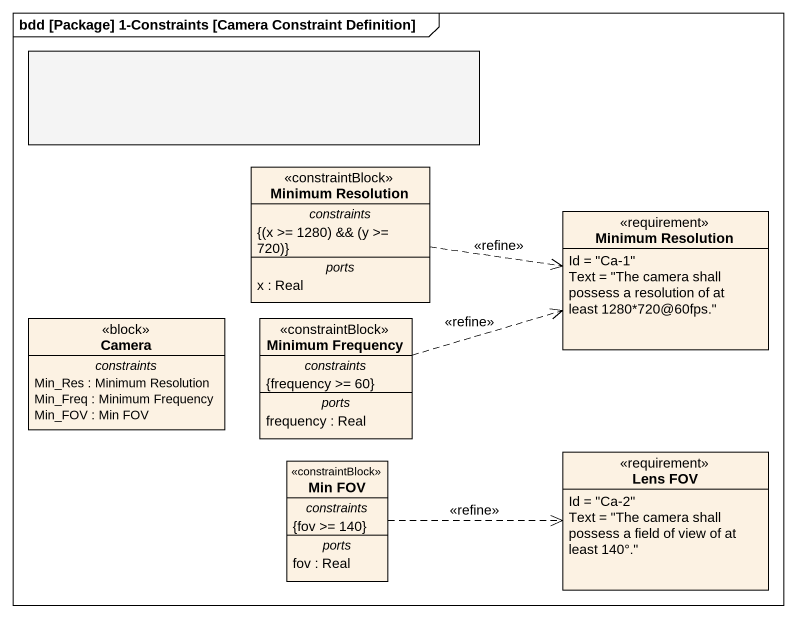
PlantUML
@startuml
mainframe bdd [Package] 1-Constraints [Camera Constraint Definition]
allowmixing
hide circle
hide empty members
rectangle " " as rectangle1 #F4F4F4
class "Minimum Resolution" as Minimum_Resolution <<constraintBlock>> {
  -- constraints --
  {field} {(x >= 1280) && (y >= 720)}
  -- ports --
  x : Real
}
class "Minimum Resolution" as Minimum_Resolution_2 <<requirement>> {
  Id = "Ca-1"
  Text = "The camera shall possess a resolution of at least 1280*720@60fps."
}
class Camera <<block>> {
  -- constraints --
  Min_Res : Minimum Resolution
  Min_Freq : Minimum Frequency
  Min_FOV : Min FOV
}
class "Minimum Frequency" as Minimum_Frequency <<constraintBlock>> {
  -- constraints --
  {frequency >= 60}
  -- ports --
  frequency : Real
}
class "Min FOV" as Min_FOV <<constraintBlock>> {
  -- constraints --
  {fov >= 140}
  -- ports --
  fov : Real
}
class "Lens FOV" as Lens_FOV <<requirement>> {
  Id = "Ca-2"
  Text = "The camera shall possess a field of view of at least 140°."
}
Minimum_Resolution .right.> Minimum_Resolution_2 : <<refine>>
Minimum_Frequency .right.> Minimum_Resolution_2 : <<refine>>
Min_FOV .right.> Lens_FOV : <<refine>>
@enduml
